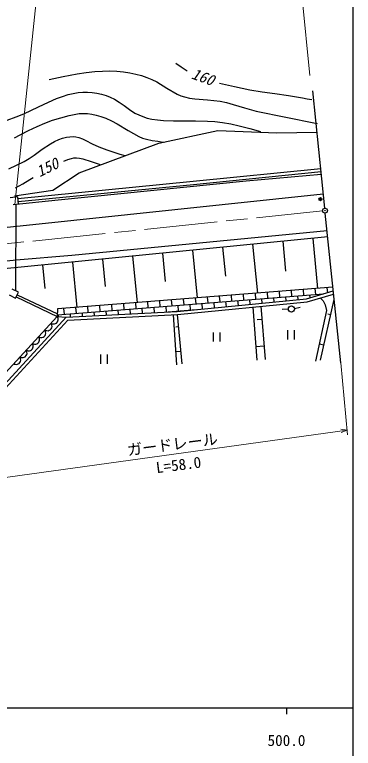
# Model space of a CAD drawing. Units: millimetres, scale not verified. Extents: x 40000 to 680000, y 20000 to 380000.
# Drawn here: x 523280 to 579000, y 198357 to 319125 of the extents above; entities that cross this region are included whole.
import ezdxf
from ezdxf.enums import TextEntityAlignment as Align

# ---------------------------------------------------------------- set-up
doc = ezdxf.new("R2010")
doc.units = ezdxf.units.MM
doc.header["$LTSCALE"] = 1000
doc.header["$PDMODE"] = 32
doc.header["$PDSIZE"] = 500
doc.linetypes.add('CHAIN', pattern=[18.5, 12, -1.5, 3.5, -1.5])
for name, color, linetype, lineweight in [('M-BGD', 7, 'Continuous', 25), ('M-BMK', 2, 'CHAIN', 13), ('M-BMK-OTRS', 5, 'Continuous', 25), ('M-BMK-SRVR', 3, 'Continuous', 25), ('M-STR-HTXT', 7, 'Continuous', 13), ('M-TTL-BAND', 7, 'Continuous', 25)]:
    doc.layers.add(name, color=color, linetype=linetype, lineweight=lineweight)
doc.layers.add('M-OTRS', color=6, linetype='Continuous')
doc.styles.add('ＭＳ ゴシック', font='')
doc.styles.get('ＭＳ ゴシック').set_extended_font_data('MS Gothic')

msp = doc.modelspace()

# ---------------------------------------------------------------- linework, layer by layer
at = {"layer": 'M-BGD'}
for p, q in [((546992, 297972), (556728, 300081)), ((556728, 300081), (566419, 299677)), ((566419, 299677), (573011, 299789)), ((533892, 293082), (546992, 297972)), ((552662, 291692), (573631, 293781)), ((529540, 290210), (533892, 293082)), ((552711, 291194), (573683, 293283)), ((561351, 291755), (573727, 292855)), ((523801, 288888), (552662, 291692)), ((523856, 288391), (552711, 291194)), ((530429, 288633), (561351, 291755)), ((523224, 289289), (529540, 290210)), ((523773, 289139), (522519, 288999)), ((523905, 287948), (523773, 289139)), ((525208, 284451), (574061, 289619)), ((523032, 287864), (530429, 288633)), ((523474, 273646), (523530, 287916)), ((491400, 280978), (525208, 284451)), ((532663, 279527), (574685, 283574)), ((574791, 282548), (515478, 276706)), ((567377, 281818), (567859, 276929)), ((572320, 282304), (573132, 274060)), ((552549, 280357), (553323, 272502)), ((557492, 280844), (557962, 276072)), ((562434, 281331), (563227, 273281)), ((523530, 278762), (532663, 279527)), ((542663, 279383), (543418, 271722)), ((547606, 279870), (548065, 275215)), ((507129, 277136), (523530, 278762)), ((527835, 277923), (528215, 274063)), ((532778, 278410), (533513, 270943)), ((537721, 278897), (538168, 274358)), ((575647, 274258), (530343, 270694)), ((574662, 274181), (574727, 273362)), ((522355, 272986), (523406, 272460)), ((523894, 273436), (522843, 273961)), ((523406, 272460), (523894, 273436)), ((523675, 273017), (530313, 269875)), ((530308, 269731), (574095, 273177)), ((558904, 272941), (558979, 271987)), ((560874, 273096), (560949, 272142)), ((562844, 273251), (562919, 272297)), ((564814, 273406), (564889, 272452)), ((566783, 273561), (566858, 272607)), ((568753, 273716), (568828, 272762)), ((570723, 273871), (570798, 272917)), ((571311, 272362), (575710, 273649)), ((571406, 271869), (575762, 273144)), ((571783, 272995), (571821, 272511)), ((572693, 274026), (572768, 273072)), ((573752, 273150), (573758, 273078)), ((523504, 272655), (530297, 269440)), ((545116, 271856), (545191, 270902)), ((547086, 272011), (547161, 271057)), ((549055, 272166), (549130, 271212)), ((550036, 270262), (571311, 272362)), ((550073, 269763), (571406, 271869)), ((551025, 272321), (551100, 271367)), ((552995, 272476), (553070, 271522)), ((554965, 272631), (555040, 271677)), ((556025, 271755), (556095, 270860)), ((556934, 272786), (557010, 271832)), ((557994, 271910), (558062, 271054)), ((559964, 272065), (560028, 271248)), ((561934, 272220), (561995, 271442)), ((563904, 272375), (563962, 271636)), ((565873, 272530), (565928, 271830)), ((567843, 272685), (567895, 272025)), ((569813, 272840), (569862, 272219)), ((573522, 272488), (574064, 272020)), ((573590, 262227), (575858, 272216)), ((574064, 272020), (574380, 271389)), ((530343, 270694), (530297, 269440)), ((531328, 270771), (531403, 269818)), ((533297, 270926), (533372, 269973)), ((535267, 271081), (535342, 270128)), ((537237, 271236), (537312, 270283)), ((539207, 271391), (539282, 270438)), ((541176, 271546), (541251, 270592)), ((542236, 270670), (542299, 269875)), ((543146, 271701), (543221, 270747)), ((544206, 270825), (544273, 269974)), ((546176, 270980), (546247, 270072)), ((547851, 270152), (553164, 270570)), ((548146, 271135), (548221, 270181)), ((550115, 271290), (550190, 270336)), ((552085, 271445), (552160, 270491)), ((554055, 271600), (554128, 270666)), ((562491, 270989), (563133, 262259)), ((564523, 262385), (563843, 271122)), ((568313, 270647), (567314, 270592)), ((569300, 270782), (570277, 270996)), ((574380, 271389), (574601, 270409)), ((518975, 257250), (530297, 269440)), ((520132, 256657), (531774, 269349)), ((530297, 269440), (531774, 269349)), ((530418, 269740), (530442, 269431)), ((531774, 269349), (550036, 270262)), ((532004, 268859), (550073, 269763)), ((532388, 269895), (532428, 269381)), ((534357, 270050), (534402, 269480)), ((536327, 270205), (536376, 269579)), ((538297, 270360), (538351, 269677)), ((540267, 270515), (540325, 269776)), ((549205, 270259), (549209, 270220)), ((549348, 269727), (549897, 261501)), ((550845, 261659), (550073, 269763)), ((551175, 270414), (551178, 270374)), ((574601, 270409), (572769, 262101)), ((575291, 269719), (574810, 269828)), ((520501, 256319), (532004, 268859)), ((564013, 268938), (563195, 268874)), ((550266, 267737), (549798, 267692)), ((568177, 267177), (568177, 265677)), ((569328, 265677), (569328, 267177)), ((555941, 266811), (555941, 265311)), ((557093, 265311), (557093, 266811)), ((564353, 264569), (562971, 264462)), ((574157, 264724), (573386, 264900)), ((550652, 263685), (549757, 263600)), ((537390, 263159), (537390, 261659)), ((538541, 261659), (538541, 263159))]:
    msp.add_line(p, q, dxfattribs=at)
for points in [[(549774, 311162), (550698, 310516), (551639, 309903)], [(528933, 308466), (531251, 308965), (533579, 309405), (535022, 309620), (536485, 309777), (537708, 309852), (538952, 309867), (540078, 309823), (541202, 309718), (542216, 309566), (543227, 309354), (544142, 309102), (545037, 308793), (545853, 308449), (546645, 308051), (548324, 307005), (550007, 306028), (550612, 305779), (551248, 305584), (552066, 305408), (552915, 305289), (554997, 305119), (557071, 304889), (558148, 304653), (559217, 304357), (561099, 303774), (562995, 303250), (567889, 302270), (572782, 301265), (572899, 301240), (573026, 301213)], [(556982, 307877), (559465, 307296), (561977, 306769), (564016, 306430), (566075, 306149), (568360, 305819), (570647, 305427), (571404, 305290), (572162, 305150)], [(522057, 301784), (523532, 302303), (524804, 302815), (526072, 303390), (528119, 304384), (530175, 305314), (531128, 305677), (532093, 305981), (532898, 306176), (533725, 306313), (534487, 306379), (535258, 306384), (536033, 306329), (536816, 306213), (537570, 306040), (538318, 305807), (539016, 305526), (539688, 305192), (540495, 304698), (541278, 304147), (542165, 303511), (543072, 302934), (543691, 302615), (544345, 302346), (545079, 302116), (545834, 301943), (546778, 301797), (547742, 301710), (549398, 301655), (551064, 301661), (553055, 301667), (555015, 301612), (556237, 301522), (557454, 301371), (558823, 301129), (560198, 300824), (561968, 300369), (563737, 299877)], [(523226, 298877), (524159, 299333), (525549, 300063), (526970, 300741), (528230, 301269), (529515, 301742), (530859, 302171), (532230, 302545), (533061, 302720), (533903, 302836), (534585, 302870), (535264, 302845), (535967, 302755), (536674, 302604), (537469, 302366), (538253, 302069), (539201, 301635), (540130, 301143), (541929, 300056), (543706, 299053), (544335, 298802), (544987, 298607), (545883, 298417), (546812, 298282), (547379, 298218), (547957, 298159)], [(522316, 293769), (523597, 294339), (524856, 294965), (525688, 295453), (526498, 295999), (527827, 296960), (529191, 297873), (529857, 298245), (530566, 298570), (531175, 298788), (531812, 298952), (532355, 299033), (532896, 299053), (533359, 299013), (533819, 298912), (534413, 298696), (534994, 298420), (536050, 297878), (537126, 297394), (538443, 296887), (539776, 296437), (540584, 296183), (541404, 295932)], [(531385, 294984), (532001, 295260), (532625, 295473), (533020, 295547), (533432, 295562), (533967, 295503), (534514, 295382), (535869, 294968), (537187, 294502), (537289, 294465), (537391, 294428)], [(523393, 290614), (524606, 291265), (525796, 291972), (526063, 292145), (526328, 292321)], [(529268, 268332), (529434, 268255), (529604, 268221), (529826, 268216), (530006, 268276), (530168, 268368), (530328, 268539), (530407, 268708), (530454, 268892), (530433, 269113), (530384, 269277), (530297, 269440)], [(528239, 267224), (528405, 267147), (528575, 267113), (528797, 267108), (528977, 267168), (529139, 267259), (529299, 267431), (529378, 267600), (529425, 267784), (529403, 268005), (529354, 268169), (529268, 268332)], [(527210, 266115), (527376, 266039), (527545, 266005), (527768, 266000), (527947, 266060), (528110, 266151), (528269, 266323), (528349, 266492), (528396, 266676), (528374, 266897), (528325, 267061), (528239, 267224)], [(526180, 265007), (526346, 264930), (526516, 264897), (526738, 264891), (526918, 264952), (527081, 265043), (527240, 265215), (527320, 265384), (527366, 265567), (527345, 265789), (527296, 265953), (527210, 266115)], [(525151, 263899), (525317, 263822), (525487, 263788), (525709, 263783), (525889, 263843), (526051, 263935), (526211, 264107), (526290, 264276), (526337, 264459), (526315, 264681), (526267, 264845), (526180, 265007)], [(524122, 262791), (524288, 262714), (524458, 262680), (524680, 262675), (524860, 262735), (525022, 262827), (525182, 262999), (525261, 263167), (525308, 263351), (525286, 263572), (525237, 263736), (525151, 263899)], [(523092, 261683), (523258, 261606), (523428, 261572), (523651, 261567), (523830, 261627), (523993, 261719), (524152, 261891), (524232, 262059), (524278, 262243), (524257, 262464), (524208, 262628), (524122, 262791)]]:
    msp.add_lwpolyline(points, dxfattribs=at)
msp.add_circle((568812, 270675), 498, dxfattribs=at)
at = {"layer": 'M-BMK'}
msp.add_line((489455, 278048), (573948, 286815), dxfattribs=at)
at = {"layer": 'M-BMK-OTRS'}
for p, q in [((574305, 287254), (572311, 306570)), ((576932, 261813), (574387, 286459))]:
    msp.add_line(p, q, dxfattribs=at)
at = {"layer": 'M-BMK-SRVR'}
for radius in [398, 12]:
    msp.add_circle((574346, 286857), radius, dxfattribs=at)
at = {"layer": 'M-OTRS'}
msp.add_point((573589, 288753), dxfattribs=at)
at = {"layer": 'M-STR-HTXT'}
for p, q in [((571834, 309098), (568436, 343481)), ((523305, 287893), (527595, 328871)), ((578048, 249987), (576932, 261813)), ((577977, 250741), (520491, 242746))]:
    msp.add_line(p, q, dxfattribs=at)
msp.add_lwpolyline([(576948, 250898), (577977, 250741), (577021, 250330)], dxfattribs=at)
at = {"layer": 'M-TTL-BAND'}
for p, q in [((579000, 20000), (579000, 370000)), ((40000, 205000), (579000, 205000)), ((568000, 205000), (568000, 204000))]:
    msp.add_line(p, q, dxfattribs=at)

# ---------------------------------------------------------------- texts
at = {"layer": 'M-BGD', "style": 'ＭＳ ゴシック', "oblique": 15}
for s, rotation, p in [('160', 340.3, (552012, 308139)), ('150', 26, (527608, 291851))]:
    msp.add_text(s, height=1833, rotation=rotation, dxfattribs=at).set_placement(p, align=Align.BOTTOM_LEFT)
at = {"layer": 'M-STR-HTXT', "style": 'ＭＳ ゴシック'}
for s, p in [('ガードレール', (541974, 245984)), ('L=58.0', (546719, 243096))]:
    msp.add_text(s, height=1833, rotation=7.3, dxfattribs=at).set_placement(p, align=Align.BOTTOM_LEFT)
at = {"layer": 'M-TTL-BAND', "style": 'ＭＳ ゴシック'}
msp.add_text('500.0', height=1833, dxfattribs=at).set_placement((568000, 198195), align=Align.BOTTOM_CENTER)
msp.add_text('500.0', height=1833, dxfattribs=at).set_placement((568000, 198195), align=Align.BOTTOM_CENTER)

doc.saveas('drawing.dxf')
